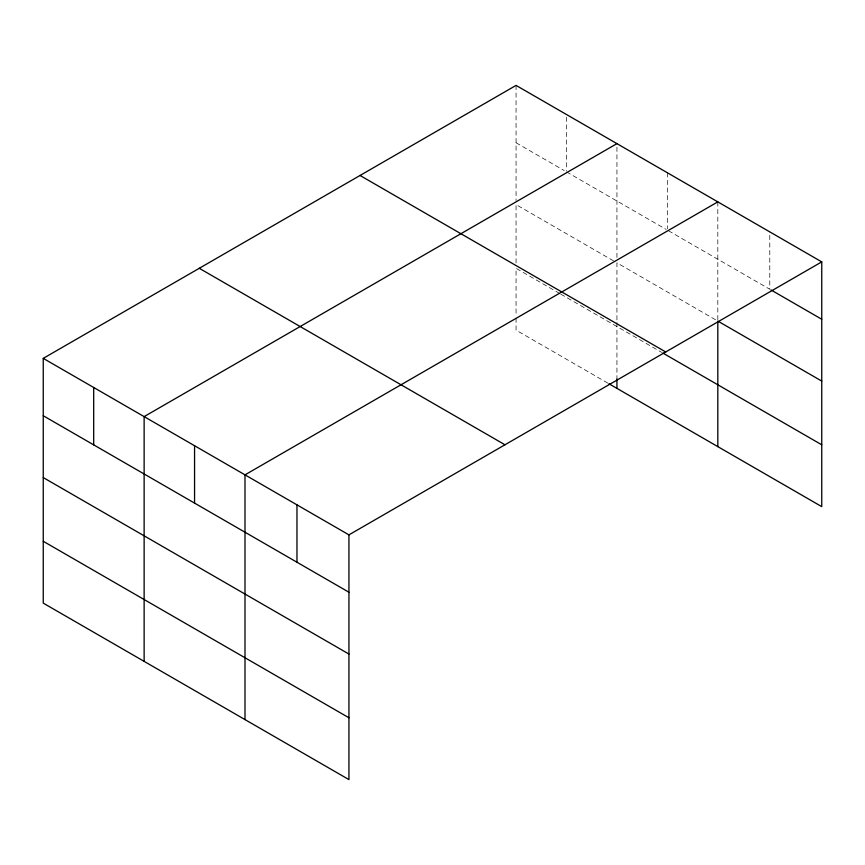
<?xml version="1.0" encoding="UTF-8"?>
<svg xmlns="http://www.w3.org/2000/svg" width="865" height="865" viewBox="0 0 865 865"><rect width="100%" height="100%" fill="white"/><g stroke="black" fill="none" stroke-linecap="round" stroke-linejoin="round"><path stroke-width="0.65" stroke-dasharray="4.33 3.24" d="M616.94 257.467L616.94 143.633M717.82 319.736L717.82 201.88M516.059 142.768L564.207 170.567M566.499 171.886L666.234 229.463M668.526 230.793L769.785 289.256L769.785 231.874M613.501 260.852L516.059 204.605L516.059 264.322M715.528 319.758L616.94 262.841L616.94 321.239M559.623 293.462L516.059 268.312L516.059 315.357M560.769 294.122L661.649 352.358M607.771 383.087L516.059 330.138L516.059 316.698M667.38 172.751L667.38 228.792M616.94 322.569L616.94 378.978M566.499 117.186L566.499 170.556M516.059 85.397L516.059 200.572"/><path stroke-width="1.3" d="M43.25 358.37L348.941 534.862L348.941 779.603L43.25 603.121L43.25 358.37L516.059 85.397L821.75 261.879L821.75 506.631L608.917 383.746M616.94 143.633L144.131 416.616L144.131 661.357M717.82 201.88L245 474.853L245 719.604M348.941 534.862L821.75 261.879M770.942 289.916L821.75 319.25M821.75 381.087L717.82 321.077L717.82 446.621M360.035 175.476L665.726 351.969M662.795 353.017L821.75 444.794M199.274 268.291L504.965 444.772M43.25 415.741L348.941 592.233M43.25 477.577L348.941 654.059M43.25 541.285L348.941 717.766M616.94 378.978L616.94 388.385M296.965 504.857L296.965 562.228M194.56 445.735L194.56 503.106M93.69 387.488L93.69 444.859"/></g></svg>
